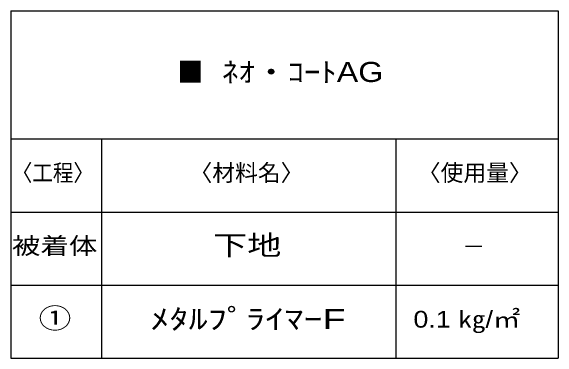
# Model space of a CAD drawing. Units: millimetres, scale not verified. Extents: x -61 to 66, y -66 to 86.
# Drawn here: x -33 to 27, y -66 to -28 of the extents above; entities that cross this region are included whole.
import ezdxf
from ezdxf.enums import TextEntityAlignment as Align

# ---------------------------------------------------------------- set-up
doc = ezdxf.new("R2010")
doc.units = ezdxf.units.MM
doc.header["$LTSCALE"] = 0.1
doc.layers.add('0-2_Z_O-文字', color=134, linetype='Continuous')
doc.styles.add('HGPｺﾞｼｯｸM', font='')
doc.styles.get('HGPｺﾞｼｯｸM').set_extended_font_data('HGPｺﾞｼｯｸM')

msp = doc.modelspace()

# ---------------------------------------------------------------- linework, layer by layer
at = {"layer": '0-2_Z_O-文字'}
for p, q in [((-33.0382, -27.9584), (26.9618, -27.9584)), ((-33.0382, -27.9584), (-33.0382, -65.9848)), ((26.9618, -27.9584), (26.9618, -65.9848)), ((-33.0382, -41.9848), (26.9618, -41.9848)), ((-33.0382, -49.9848), (26.9618, -49.9848)), ((-33.0382, -57.9848), (26.9618, -57.9848)), ((-33.0382, -65.9848), (26.9618, -65.9848))]:
    msp.add_line(p, q, dxfattribs=at)
at = {"layer": '0-2_Z_O-文字', "color": 1}
for p, q in [((-23.1091, -41.9848), (-23.1091, -65.9848)), ((9.1753, -41.9848), (9.1753, -65.9848))]:
    msp.add_line(p, q, dxfattribs=at)

# ---------------------------------------------------------------- texts
at = {"layer": '0-2_Z_O-文字', "color": 2, "style": 'HGPｺﾞｼｯｸM', "width": 0.95}
msp.add_text('■', height=2.199, dxfattribs=at).set_placement((-14.7793, -36.4031), align=Align.BOTTOM_LEFT)
at = {"layer": '0-2_Z_O-文字', "style": 'HGPｺﾞｼｯｸM'}
for s, height, width, p in [(' ﾈｵ・ｺｰﾄAG', 2.199, 1.2, (-10.8809, -36.4031)), ('〈工程〉', 1.833, 0.9, (-32.9404, -47.1523)), ('下地', 2.199, 1.25, (-10.8806, -55.3782)), ('被着体', 1.833, 1.25, (-32.9277, -55.1523)), ('①', 2.199, 1.2, (-30.0076, -63.3858)), ('ﾒﾀﾙﾌﾟﾗｲﾏｰF', 2.199, 1.4, (-17.7562, -63.4696)), ('0.1 ㎏/㎡', 1.833, 1.2, (11.1015, -63.2031))]:
    msp.add_text(s, height=height, dxfattribs=dict(at, width=width)).set_placement(p, align=Align.BOTTOM_LEFT)
for s, p in [('〈材料名〉', (-13.458, -47.1523)), ('〈使用量〉', (11.5774, -47.1523)), ('－', (16.4505, -55.2348))]:
    msp.add_text(s, height=1.833, dxfattribs=at).set_placement(p, align=Align.BOTTOM_LEFT)

doc.saveas('drawing.dxf')
